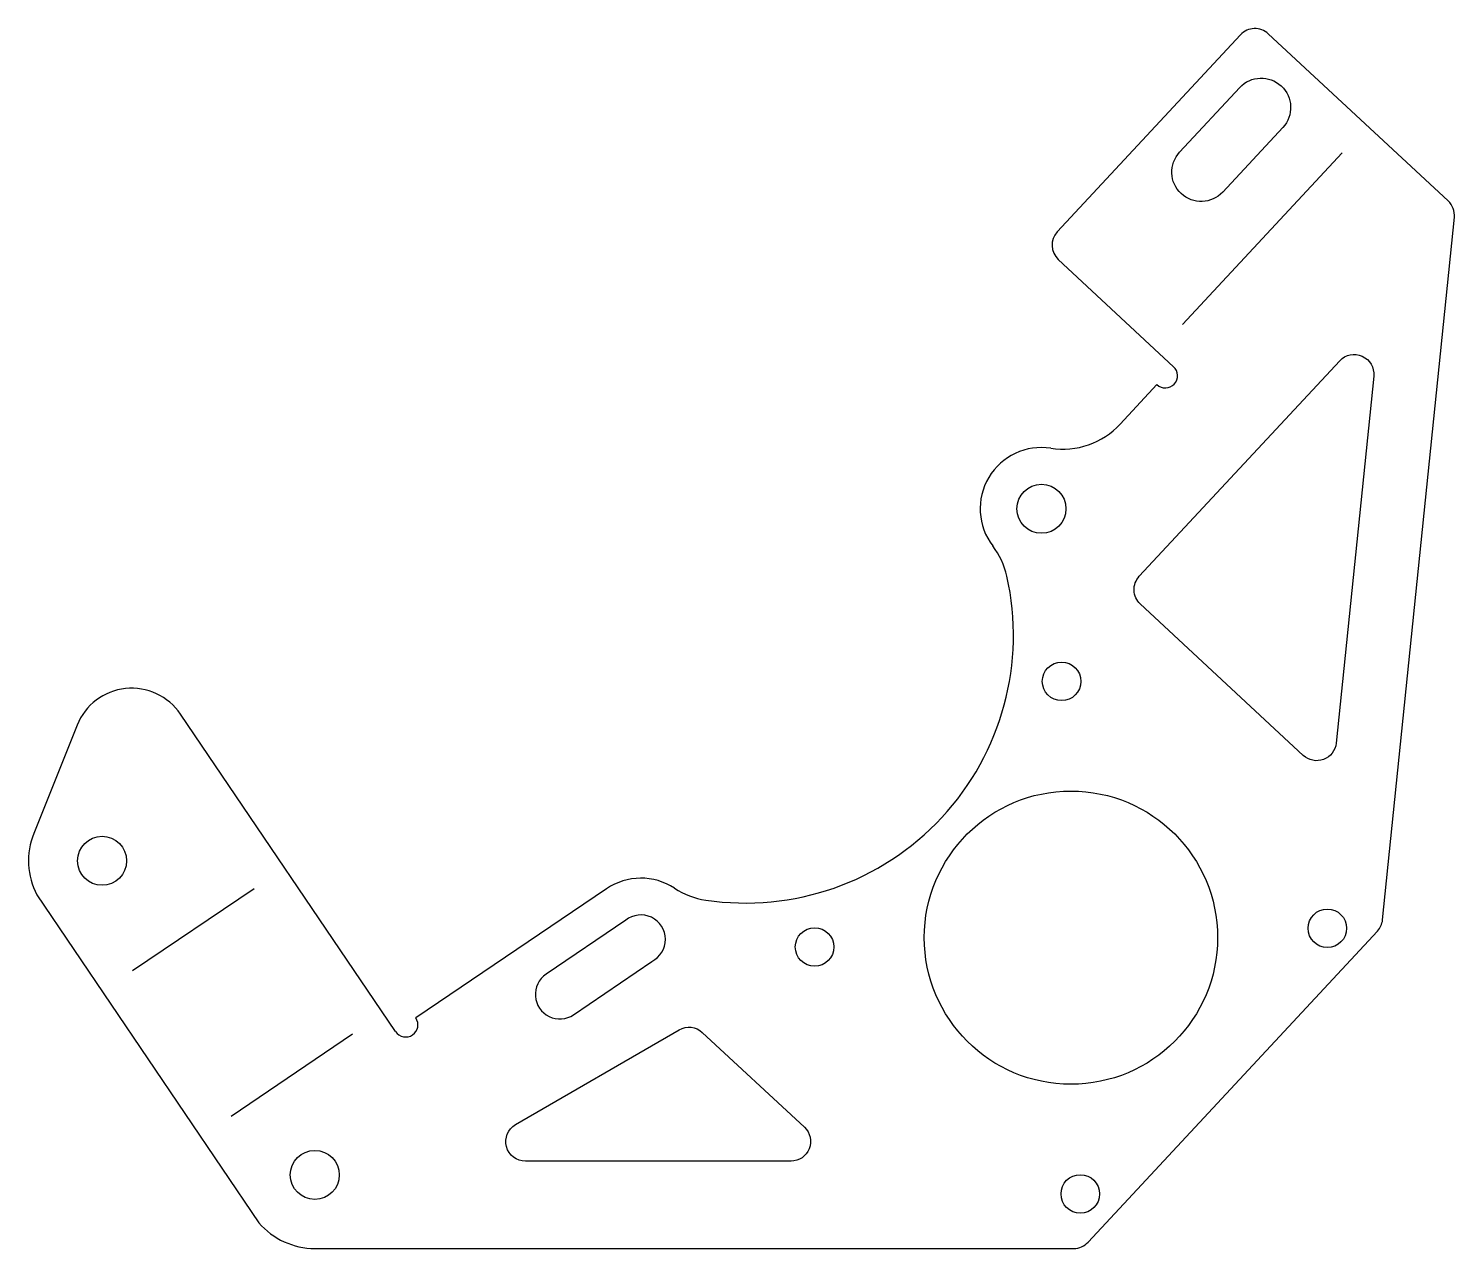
# Model space of a CAD drawing. Header units: inches. Extents: x -1.46 to 5.81, y 0 to 6.22.
import ezdxf

# ---------------------------------------------------------------- set-up
doc = ezdxf.new("R2010")
doc.units = ezdxf.units.IN
doc.layers.get('0').update_dxf_attribs({"linetype": 'CONTINUOUS'})

msp = doc.modelspace()

# ---------------------------------------------------------------- linework, layer by layer
for p, q in [((4.7214, 6.1919), (3.7866, 5.1865)), ((5.7804, 5.344), (4.8627, 6.1971)), ((4.4249, 4.7133), (5.2398, 5.5898)), ((5.4456, 1.6769), (5.8118, 5.2606)), ((3.7918, 5.0451), (4.3797, 4.4986)), ((4.2946, 4.407), (4.1073, 4.2056)), ((0.4116, 1.1065), (-0.6853, 2.7265)), ((-1.2122, 2.6697), (-1.4333, 2.117)), ((-0.929, 1.4178), (-0.31, 1.8369)), ((1.488, 1.8354), (0.5151, 1.1766)), ((-1.4174, 1.8038), (-0.2848, 0.1311)), ((3.9438, 0.0319), (5.4193, 1.619)), ((-0.4265, 0.6757), (0.1925, 1.0948)), ((0, 0), (3.8706, 0))]:
    msp.add_line(p, q)
for points in [[(4.6304, 5.3891, -1), (4.4107, 5.5933), (4.717, 5.9229, -1), (4.9368, 5.7186)], [(5.2274, 4.5292, -0.719382), (5.4002, 4.451), (5.2088, 2.5783, -0.619288), (5.0412, 2.5153), (4.21, 3.288, -0.414214), (4.2049, 3.4293)], [(1.3199, 1.1926), (1.7191, 1.4648, 1.110339), (1.5854, 1.6744), (1.1794, 1.3993, 1.001507)], [(2.4966, 0.6187, -0.681434), (2.4286, 0.4455), (1.0742, 0.4455, -0.766495), (1.024, 0.632), (1.858, 1.1158, -0.329909), (1.9762, 1.1026)]]:
    msp.add_lwpolyline(points, format="xyb", close=True)
for centre, radius in [((3.7059, 3.7738), 0.125), ((3.8087, 2.8933), 0.0984), ((3.8564, 1.5858), 0.748), ((-1.0851, 1.9777), 0.125), ((5.1639, 1.6334), 0.0984), ((2.5488, 1.5381), 0.0984), ((0, 0.375), 0.125), ((3.904, 0.2782), 0.0984)]:
    msp.add_circle(centre, radius)
for centre, radius, start, end in [((4.7946, 6.1239), 0.1, 47.08732, 137.08732), ((5.7123, 5.2707), 0.1, -5.835, 47.08732), ((3.8599, 5.1184), 0.1, 137.08732, 227.08732), ((4.3371, 4.4528), 0.0625, -132.91268, 47.08732), ((3.8144, 4.478), 0.4, 261.24023, 317.08732), ((3.7059, 3.7738), 0.3125, 81.24023, 217.34507), ((3.1394, 3.3416), 0.4, 12.68462, 37.34507), ((2.1961, 3.1292), 1.367, -98.49502, 12.68462), ((-0.9337, 2.5583), 0.3, 34.10033, 158.20067), ((-1.0851, 1.9777), 0.375, 158.20067, 207.62426), ((1.6632, 1.5766), 0.3125, 56.81257, 124.10033), ((2.0532, 2.1729), 0.4, 236.81257, 261.50498), ((5.3461, 1.6871), 0.1, 317.08732, 354.165), ((0.4633, 1.1416), 0.0625, -145.89967, 34.10033), ((0, 0.375), 0.375, 220.57641, 270), ((3.8706, 0.1), 0.1, 270, 317.08732)]:
    msp.add_arc(centre, radius, start, end)

doc.saveas('drawing.dxf')
